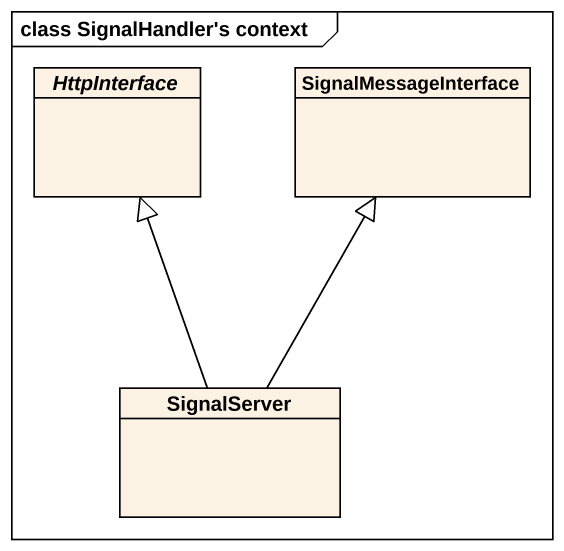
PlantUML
@startuml
mainframe class SignalHandler's context
hide circle
hide empty members
abstract class HttpInterface
class SignalMessageInterface
class SignalServer
SignalServer -up-|> HttpInterface
SignalServer -up-|> SignalMessageInterface
@enduml
